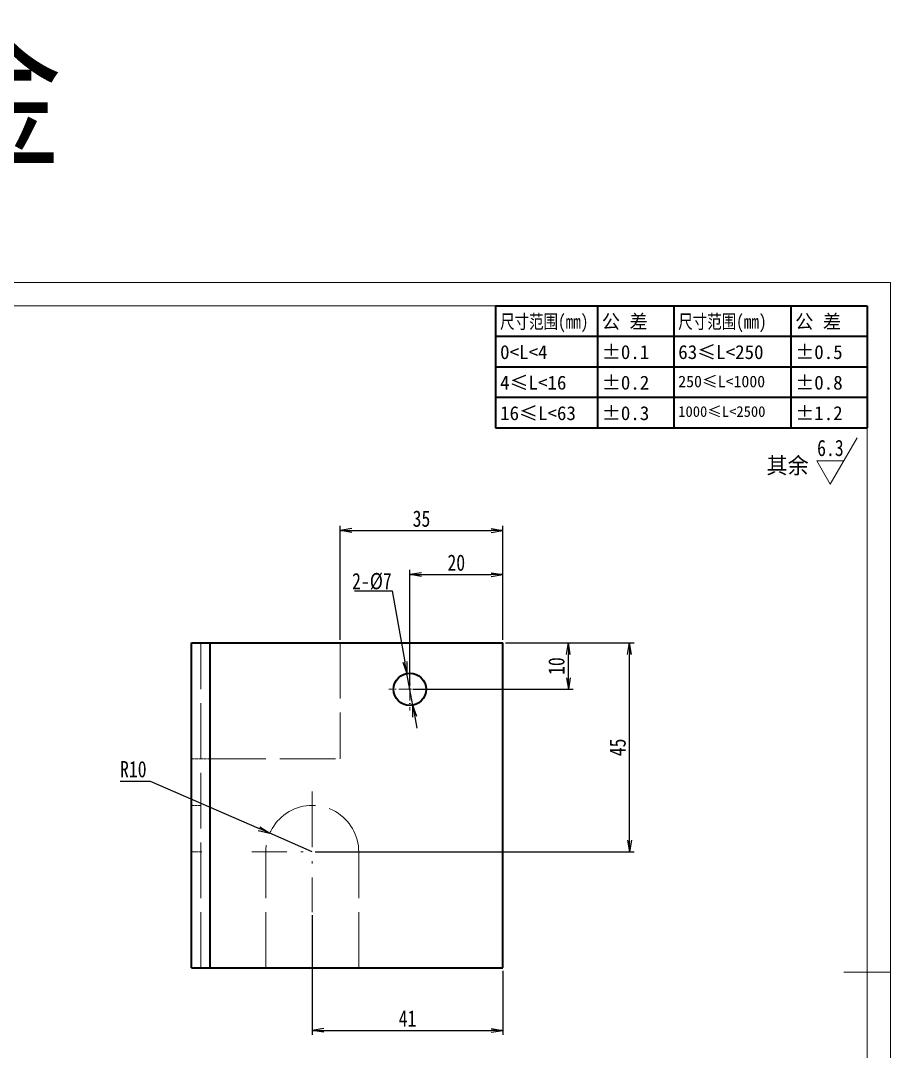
# Model space of a CAD drawing. Header units: millimetres. Extents: x -15766 to 80009, y -9701 to 15159.
# Drawn here: x -10252.6 to -10065.3, y 2969.9 to 3191.9 of the extents above; entities that cross this region are included whole.
import ezdxf
from ezdxf.enums import TextEntityAlignment as Align

# ---------------------------------------------------------------- set-up
doc = ezdxf.new("R2010")
doc.units = ezdxf.units.MM
for name, pattern in [('CENTER-HOKUTO_1', [16, 13, -1, 1, -1]), ('DASHDOT', [18.5, 12, -3, 0.5, -3]), ('DASHED', [15, 12, -3]), ('HIDDEN-HOKUTO_1', [2, 1, -1])]:
    doc.linetypes.add(name, pattern=pattern)
doc.layers.get('DEFPOINTS').update_dxf_attribs({"lineweight": 18})
for name, color, linetype, lineweight in [('AM_7', 2, 'CENTER-HOKUTO_1', 18), ('AM_HID', 1, 'HIDDEN-HOKUTO_1', 18), ('AM_VIS', 7, 'Continuous', 18), ('CDRAFT0', 7, 'Continuous', 18), ('DIM', 253, 'Continuous', 20), ('title_frame', 7, 'Continuous', 18), ('word_dim', 9, 'Continuous', 18), ('尺寸线层', 3, 'Continuous', 18), ('粗实线层', 7, 'Continuous', 35), ('粗实线层_1', 7, 'Continuous', 15)]:
    doc.layers.add(name, color=color, linetype=linetype, lineweight=lineweight)
doc.styles.add('DIM', font='', dxfattribs={"width": 0.8})
doc.styles.get('DIM').set_extended_font_data('NSimSun')
doc.dimstyles.new('1-1$0', dxfattribs={"dimtxt": 3.5, "dimasz": 2.5, "dimexe": 1, "dimexo": 0.625, "dimgap": 0.8, "dimtad": 1, "dimdsep": 46, "dimtxsty": 'DIM', "dimblk": 'OPEN', "dimcen": 0, "dimdle": 5, "dimclrd": 256, "dimclre": 256, "dimclrt": 3, "dimazin": 3, "dimtfac": 0.5, "dimtmove": 0, "dimatfit": 3, "dimldrblk": 'OPEN', "dimfxl": 0, "dimtolj": 1, "dimarcsym": 0})
doc.dimstyles.new('1-1$3', dxfattribs={"dimtxt": 3.5, "dimasz": 2.5, "dimexe": 1, "dimexo": 0.625, "dimgap": 0.3, "dimtad": 1, "dimtih": 1, "dimtoh": 1, "dimdsep": 46, "dimtxsty": 'DIM', "dimblk": 'OPEN', "dimcen": 0, "dimdle": 5, "dimclrd": 256, "dimclre": 256, "dimclrt": 3, "dimazin": 3, "dimtfac": 0.5, "dimtmove": 0, "dimatfit": 3, "dimldrblk": 'OPEN', "dimfxl": 0, "dimtolj": 1, "dimarcsym": 0})
doc.dimstyles.new('1-1$4', dxfattribs={"dimtxt": 3.5, "dimasz": 2.5, "dimexe": 1, "dimexo": 0.625, "dimgap": 0.8, "dimtad": 1, "dimtih": 1, "dimtoh": 1, "dimzin": 12, "dimdsep": 46, "dimtxsty": 'DIM', "dimblk": 'OPEN', "dimcen": 0, "dimdle": 5, "dimclrd": 256, "dimclre": 256, "dimclrt": 3, "dimazin": 3, "dimtfac": 0.5, "dimtmove": 0, "dimatfit": 3, "dimldrblk": 'OPEN', "dimfxl": 0, "dimtolj": 1, "dimarcsym": 0})

# ---------------------------------------------------------------- blocks, each defined once
blk = doc.blocks.new('*X1572')
at = {"layer": 'CDRAFT0'}
for p, q in [((420, 297), (0, 297)), ((420, 0), (420, 297))]:
    blk.add_line(p, q, dxfattribs=at)
at = {"layer": '粗实线层_1'}
for p, q in [((415, 292), (25, 292)), ((415, 5), (415, 292)), ((420, 148.5), (410, 148.5))]:
    blk.add_line(p, q, dxfattribs=at)
blk = doc.blocks.new('自由公差_1')
at = {"layer": '粗实线层'}
for p, q in [((-80, 0), (0, 0)), ((-80, 0), (-80, -26.3)), ((-58.08, 0), (-58.08, -26.3)), ((-41.64, 0), (-41.64, -26.3)), ((-16.44, 0), (-16.44, -26.3)), ((0, 0), (0, -26.3)), ((-80, -6.58), (0, -6.58)), ((-80, -13.15), (0, -13.15)), ((-80, -19.73), (0, -19.73)), ((-80, -26.3), (0, -26.3))]:
    blk.add_line(p, q, dxfattribs=at)
at = {"layer": '尺寸线层', "linetype": 'Continuous', "attachment_point": 1, "line_spacing_factor": 0.9}
for s, insert, char_height, width in [('{\\W0.8;尺寸范围(mm)}', (-79.04, -1.92), 3, 22.6032), ('公 差', (-57.12, -1.92), 3, 22.6032), ('{\\W0.8;尺寸范围(mm)}', (-40.68, -1.92), 3, 22.6032), ('公 差', (-15.48, -1.92), 3, 22.6032), ('0<L<4', (-79.04, -8.49), 3, 22.6032), ('%%P0.1', (-57.12, -8.49), 3, 12.7119), ('63≤L<250', (-40.68, -8.49), 3, 22.6032), ('%%P0.5', (-15.48, -8.49), 3, 12.5771), ('4≤L<16', (-79.04, -15.07), 3, 22.6032), ('%%P0.2', (-57.12, -15.07), 3, 12.4769), ('250≤L<1000', (-40.68, -15.07), 2.5, 22.6032), ('%%P0.8', (-15.48, -15.07), 3, 13.0759), ('16≤L<63', (-79.04, -21.64), 3, 22.6032), ('%%P0.3', (-57.12, -21.64), 3, 12.7119), ('1000≤L<2500', (-40.68, -21.64), 2.3, 22.6032), ('%%P1.2', (-15.48, -21.64), 3, 12.8764)]:
    blk.add_mtext(s, dxfattribs=dict(at, insert=insert, char_height=char_height, width=width))
blk = doc.blocks.new('_OPEN')
at = {"color": 0, "linetype": 'ByBlock', "lineweight": -2}
for p, q in [((-1, 0.166667), (0, 0)), ((-1, -0.166667), (0, 0)), ((0, 0), (-1, 0))]:
    blk.add_line(p, q, dxfattribs=at)
blk = doc.blocks.new('*D1652')
at = {"layer": 'DEFPOINTS', "color": 0, "transparency": 16777216}
for p in [(-10148.78, 3072.58), (-10148.78, 3057.88), (-10168.78, 3047.88)]:
    blk.add_point(p, dxfattribs=at)
at = {"layer": 'word_dim', "linetype": 'Continuous', "lineweight": -2, "transparency": 16777216}
for p, q in [((-10168.78, 3048.5), (-10168.78, 3073.58)), ((-10166.28, 3072.58), (-10151.28, 3072.58)), ((-10148.78, 3058.5), (-10148.78, 3073.58))]:
    blk.add_line(p, q, dxfattribs=at)
at = {"layer": 'word_dim', "lineweight": -2, "transparency": 16777216, "xscale": 2.5, "yscale": 2.5, "zscale": 2.5, "rotation": 180}
blk.add_blockref('_OPEN', (-10168.78, 3072.58), dxfattribs=at)
at = {"layer": 'word_dim', "lineweight": -2, "transparency": 16777216, "xscale": 2.5, "yscale": 2.5, "zscale": 2.5}
blk.add_blockref('_OPEN', (-10148.78, 3072.58), dxfattribs=at)
at = {"layer": 'word_dim', "color": 3, "transparency": 16777216, "insert": (-10158.78, 3075.13), "char_height": 3.5, "attachment_point": 5, "style": 'DIM'}
blk.add_mtext('\\A1;20', dxfattribs=at)
blk = doc.blocks.new('*D1653')
at = {"layer": 'DEFPOINTS', "color": 0, "transparency": 16777216}
for p in [(-10148.78, 3057.88), (-10134.65, 3057.88), (-10168.78, 3047.88)]:
    blk.add_point(p, dxfattribs=at)
at = {"layer": 'word_dim', "linetype": 'Continuous', "lineweight": -2, "transparency": 16777216}
for p, q in [((-10148.16, 3057.88), (-10133.65, 3057.88)), ((-10134.65, 3050.38), (-10134.65, 3055.38)), ((-10168.16, 3047.88), (-10133.65, 3047.88))]:
    blk.add_line(p, q, dxfattribs=at)
at = {"layer": 'word_dim', "lineweight": -2, "transparency": 16777216, "xscale": 2.5, "yscale": 2.5, "zscale": 2.5}
for p, rotation in [((-10134.65, 3057.88), 90), ((-10134.65, 3047.88), 270)]:
    blk.add_blockref('_OPEN', p, dxfattribs=dict(at, rotation=rotation))
at = {"layer": 'word_dim', "color": 3, "transparency": 16777216, "insert": (-10137.2, 3052.88), "char_height": 3.5, "attachment_point": 5, "rotation": 90, "style": 'DIM'}
blk.add_mtext('\\A1;10', dxfattribs=at)
blk = doc.blocks.new('*D1654')
at = {"layer": 'DEFPOINTS', "color": 0, "transparency": 16777216}
for p in [(-10148.78, 3057.88), (-10121.48, 3057.88), (-10189.78, 3012.88)]:
    blk.add_point(p, dxfattribs=at)
at = {"layer": 'word_dim', "linetype": 'Continuous', "lineweight": -2, "transparency": 16777216}
for p, q in [((-10148.16, 3057.88), (-10120.48, 3057.88)), ((-10121.48, 3015.38), (-10121.48, 3055.38)), ((-10189.16, 3012.88), (-10120.48, 3012.88))]:
    blk.add_line(p, q, dxfattribs=at)
at = {"layer": 'word_dim', "lineweight": -2, "transparency": 16777216, "xscale": 2.5, "yscale": 2.5, "zscale": 2.5}
for p, rotation in [((-10121.48, 3057.88), 90), ((-10121.48, 3012.88), 270)]:
    blk.add_blockref('_OPEN', p, dxfattribs=dict(at, rotation=rotation))
at = {"layer": 'word_dim', "color": 3, "transparency": 16777216, "insert": (-10124.03, 3035.38), "char_height": 3.5, "attachment_point": 5, "rotation": 90, "style": 'DIM'}
blk.add_mtext('\\A1;45', dxfattribs=at)
blk = doc.blocks.new('*D1655')
at = {"layer": 'DEFPOINTS', "color": 0, "transparency": 16777216}
for p in [(-10148.78, 3082.06), (-10183.78, 3057.88), (-10148.78, 3057.88)]:
    blk.add_point(p, dxfattribs=at)
at = {"layer": 'word_dim', "linetype": 'Continuous', "lineweight": -2, "transparency": 16777216}
for p, q in [((-10183.78, 3058.5), (-10183.78, 3083.06)), ((-10148.78, 3058.5), (-10148.78, 3083.06)), ((-10181.28, 3082.06), (-10151.28, 3082.06))]:
    blk.add_line(p, q, dxfattribs=at)
at = {"layer": 'word_dim', "lineweight": -2, "transparency": 16777216, "xscale": 2.5, "yscale": 2.5, "zscale": 2.5, "rotation": 180}
blk.add_blockref('_OPEN', (-10183.78, 3082.06), dxfattribs=at)
at = {"layer": 'word_dim', "lineweight": -2, "transparency": 16777216, "xscale": 2.5, "yscale": 2.5, "zscale": 2.5}
blk.add_blockref('_OPEN', (-10148.78, 3082.06), dxfattribs=at)
at = {"layer": 'word_dim', "color": 3, "transparency": 16777216, "insert": (-10166.28, 3084.61), "char_height": 3.5, "attachment_point": 5, "style": 'DIM'}
blk.add_mtext('\\A1;35', dxfattribs=at)
blk = doc.blocks.new('*D1656')
at = {"layer": 'DEFPOINTS', "color": 0, "transparency": 16777216}
for p in [(-10169.41, 3051.32), (-10168.16, 3044.43)]:
    blk.add_point(p, dxfattribs=at)
at = {"layer": 'word_dim', "linetype": 'Continuous', "lineweight": -2, "transparency": 16777216}
for p, q in [((-10180.72, 3069.05), (-10172.61, 3069.05)), ((-10172.61, 3069.05), (-10169.85, 3053.78)), ((-10168.16, 3044.43), (-10169.41, 3051.32)), ((-10167.72, 3041.97), (-10167.27, 3039.51))]:
    blk.add_line(p, q, dxfattribs=at)
at = {"layer": 'word_dim', "lineweight": -2, "transparency": 16777216, "xscale": 2.5, "yscale": 2.5, "zscale": 2.5}
for p, rotation in [((-10169.41, 3051.32), 280.2427045746275), ((-10168.16, 3044.43), 100.2427045746275)]:
    blk.add_blockref('_OPEN', p, dxfattribs=dict(at, rotation=rotation))
at = {"layer": 'word_dim', "color": 3, "transparency": 16777216, "insert": (-10176.95, 3071.1), "char_height": 3.5, "attachment_point": 5, "style": 'DIM'}
blk.add_mtext('\\A1;2-%%c7', dxfattribs=at)
blk = doc.blocks.new('*D1657')
at = {"layer": 'DEFPOINTS', "color": 0, "transparency": 16777216}
for p in [(-10198.95, 3016.88), (-10189.78, 3012.88)]:
    blk.add_point(p, dxfattribs=at)
at = {"layer": 'word_dim', "linetype": 'Continuous', "lineweight": -2, "transparency": 16777216}
for p, q in [((-10231.15, 3028.11), (-10224.69, 3028.11)), ((-10224.69, 3028.11), (-10201.24, 3017.88)), ((-10189.78, 3012.88), (-10198.95, 3016.88))]:
    blk.add_line(p, q, dxfattribs=at)
at = {"layer": 'word_dim', "lineweight": -2, "transparency": 16777216, "xscale": 2.5, "yscale": 2.5, "zscale": 2.5, "rotation": 336.421762517038}
blk.add_blockref('_OPEN', (-10198.95, 3016.88), dxfattribs=at)
at = {"layer": 'word_dim', "color": 3, "transparency": 16777216, "insert": (-10228.33, 3030.66), "char_height": 3.5, "attachment_point": 5, "style": 'DIM'}
blk.add_mtext('\\A1;R10', dxfattribs=at)
blk = doc.blocks.new('*D1806')
at = {"layer": 'DEFPOINTS', "color": 0, "transparency": 16777216}
for p in [(-10189.78, 2999.88), (-10148.78, 2987.88), (-10148.78, 2974.45)]:
    blk.add_point(p, dxfattribs=at)
at = {"layer": 'word_dim', "linetype": 'Continuous', "lineweight": -2, "transparency": 16777216}
for p, q in [((-10189.78, 2999.25), (-10189.78, 2973.45)), ((-10148.78, 2987.25), (-10148.78, 2973.45)), ((-10187.28, 2974.45), (-10151.28, 2974.45))]:
    blk.add_line(p, q, dxfattribs=at)
at = {"layer": 'word_dim', "lineweight": -2, "transparency": 16777216, "xscale": 2.5, "yscale": 2.5, "zscale": 2.5, "rotation": 180}
blk.add_blockref('_OPEN', (-10189.78, 2974.45), dxfattribs=at)
at = {"layer": 'word_dim', "lineweight": -2, "transparency": 16777216, "xscale": 2.5, "yscale": 2.5, "zscale": 2.5}
blk.add_blockref('_OPEN', (-10148.78, 2974.45), dxfattribs=at)
at = {"layer": 'word_dim', "color": 3, "transparency": 16777216, "insert": (-10169.28, 2977), "char_height": 3.5, "attachment_point": 5, "style": 'DIM'}
blk.add_mtext('\\A1;41', dxfattribs=at)

msp = doc.modelspace()

# ---------------------------------------------------------------- linework, layer by layer
at = {"layer": 'AM_7', "color": 2, "linetype": 'DASHDOT', "lineweight": 13, "ltscale": 0.227502}
msp.add_line((-10168.78385, 3052.4283), (-10168.78385, 3043.3282), dxfattribs=at)
at = {"layer": 'AM_7', "color": 2, "linetype": 'DASHDOT', "lineweight": 13, "ltscale": 0.22749}
msp.add_line((-10164.23404, 3047.87825), (-10173.33365, 3047.87825), dxfattribs=at)
at = {"layer": 'AM_7', "color": 2, "linetype": 'DASHDOT', "lineweight": 13}
for p, q in [((-10189.78385, 3025.87825), (-10189.78385, 2999.87825)), ((-10176.78385, 3012.87825), (-10202.78385, 3012.87825))]:
    msp.add_line(p, q, dxfattribs=at)
at = {"layer": 'AM_7', "color": 2, "linetype": 'DASHDOT', "lineweight": 13, "ltscale": 0.06001}
msp.add_line((-10213.58365, 3012.87825), (-10215.98404, 3012.87825), dxfattribs=at)
at = {"layer": 'AM_HID', "color": 1, "linetype": 'DASHED', "lineweight": 13}
for p, q in [((-10213.78385, 2987.87825), (-10213.78385, 3057.87825)), ((-10211.78385, 2987.87825), (-10211.78385, 3057.87825)), ((-10183.78385, 3057.87825), (-10183.78385, 3032.87825)), ((-10211.78385, 2987.87825), (-10211.78385, 3032.87825)), ((-10211.78385, 3032.87825), (-10183.78385, 3032.87825)), ((-10211.78385, 2987.87825), (-10211.78385, 3032.87825)), ((-10199.78385, 2987.87825), (-10199.78385, 3012.87825)), ((-10179.78385, 2987.87825), (-10179.78385, 3012.87825))]:
    msp.add_line(p, q, dxfattribs=at)
at = {"layer": 'AM_HID', "color": 1, "linetype": 'DASHED', "lineweight": 13, "ltscale": 0.05}
for p, q in [((-10215.78385, 3032.87825), (-10213.78385, 3032.87825)), ((-10211.78385, 3032.87825), (-10213.78385, 3032.87825)), ((-10213.78385, 3022.87825), (-10215.78385, 3022.87825)), ((-10213.78385, 3022.87825), (-10215.78385, 3022.87825)), ((-10215.78385, 3012.87825), (-10213.78385, 3012.87825)), ((-10215.78385, 3012.87825), (-10213.78385, 3012.87825)), ((-10215.78385, 3012.87825), (-10213.78385, 3012.87825)), ((-10215.78385, 3012.87825), (-10213.78385, 3012.87825))]:
    msp.add_line(p, q, dxfattribs=at)
at = {"layer": 'AM_HID', "color": 1, "linetype": 'DASHED', "lineweight": 13}
for centre, radius, start, end in [((-10168.78385, 3047.87825), 3.5, 331.3497436, 332.3978908), ((-10189.78385, 3012.87825), 10, 0, 180.000005)]:
    msp.add_arc(centre, radius, start, end, dxfattribs=at)
at = {"layer": 'AM_VIS', "color": 7, "lineweight": 35, "ltscale": 0.1}
for p, q in [((-10215.78385, 3057.87825), (-10211.78385, 3057.87825)), ((-10215.78385, 2987.87825), (-10211.78385, 2987.87825))]:
    msp.add_line(p, q, dxfattribs=at)
at = {"layer": 'AM_VIS', "color": 7, "lineweight": 35}
for p, q in [((-10215.78385, 2987.87825), (-10215.78385, 3057.87825)), ((-10211.78385, 3057.87825), (-10148.78385, 3057.87825)), ((-10211.78385, 2987.87825), (-10211.78385, 3057.87825)), ((-10148.78385, 2987.87825), (-10148.78385, 3057.87825)), ((-10211.78385, 2987.87825), (-10148.78385, 2987.87825))]:
    msp.add_line(p, q, dxfattribs=at)
msp.add_circle((-10168.78385, 3047.87825), 3.5, dxfattribs=at)
at = {"layer": 'DIM'}
for p, q in [((-10078.25466, 3092.05697), (-10072.48116, 3102.05697)), ((-10075.36791, 3097.05697), (-10081.14141, 3097.05697)), ((-10081.14141, 3097.05697), (-10078.25466, 3092.05697))]:
    msp.add_line(p, q, dxfattribs=at)

# ---------------------------------------------------------------- block references
at = {"layer": 'title_frame'}
for name, p in [('*X1572', (-10485.30978, 2838.48453)), ('自由公差_1', (-10070.30978, 3130.48453))]:
    msp.add_blockref(name, p, dxfattribs=at)

# ---------------------------------------------------------------- texts
at = {"layer": 'DIM', "insert": (-10298.26651, 3187.91608), "char_height": 25, "width": 104.980501, "attachment_point": 1, "style": 'DIM'}
msp.add_mtext('{\\C3;钣金}', dxfattribs=at)
at = {"layer": 'DIM', "color": 2, "style": 'DIM', "width": 0.8}
msp.add_attdef('6.3', text='0.0', height=3.5, dxfattribs=at).set_placement((-10075.36791, 3097.05697), align=Align.BOTTOM_RIGHT)
at = {"layer": 'word_dim', "linetype": 'Continuous', "insert": (-10091.99462, 3097.82283), "char_height": 3.5, "width": 10.860604, "attachment_point": 1}
msp.add_mtext('{\\C3;其余}', dxfattribs=at)

# ---------------------------------------------------------------- dimensions: what is measured, and where the dimension line sits
at = {"layer": 'word_dim', "color": 3, "true_color": 0x00ff00}
for base, p1, p2, picture, middle in [((-10148.78385, 3082.06367), (-10183.78385, 3057.87825), (-10148.78385, 3057.87825), '*D1655', (-10166.28385, 3084.61367)), ((-10148.78385, 3072.58398), (-10168.78385, 3047.87825), (-10148.78385, 3057.87825), '*D1652', (-10158.78385, 3075.13398)), ((-10148.78385, 2974.45188), (-10189.78385, 2999.87825), (-10148.78385, 2987.87825), '*D1806', (-10169.28385, 2977.00188))]:
    dim = msp.add_linear_dim(base=base, p1=p1, p2=p2, dimstyle='1-1$0', dxfattribs=at)
    dim.commit()
    dim.dimension.update_dxf_attribs({"geometry": picture, "text_midpoint": middle})
dim = msp.add_diameter_dim_2p(p1=(-10168.16148, 3044.43403), p2=(-10169.40621, 3051.32247), dimstyle='1-1$3', override={"dimpost": '2-%%c<>'}, dxfattribs=at)
dim.commit()
dim.dimension.update_dxf_attribs({"geometry": '*D1656', "text_midpoint": (-10176.95471, 3069.05452), "dimtype": 163})
for base, p1, picture, middle in [((-10121.48328, 3057.87825), (-10189.78385, 3012.87825), '*D1654', (-10124.03328, 3035.37825)), ((-10134.64981, 3057.87825), (-10168.78385, 3047.87825), '*D1653', (-10137.19981, 3052.87825))]:
    dim = msp.add_linear_dim(base=base, p1=p1, p2=(-10148.78385, 3057.87825), angle=90, dimstyle='1-1$0', dxfattribs=at)
    dim.commit()
    dim.dimension.update_dxf_attribs({"geometry": picture, "text_midpoint": middle})
dim = msp.add_radius_dim(center=(-10189.78385, 3012.87825), mpoint=(-10198.94899, 3016.87826), dimstyle='1-1$4', dxfattribs=at)
dim.commit()
dim.dimension.update_dxf_attribs({"geometry": '*D1657', "text_midpoint": (-10228.32916, 3028.11261), "dimtype": 164})

doc.saveas('drawing.dxf')
